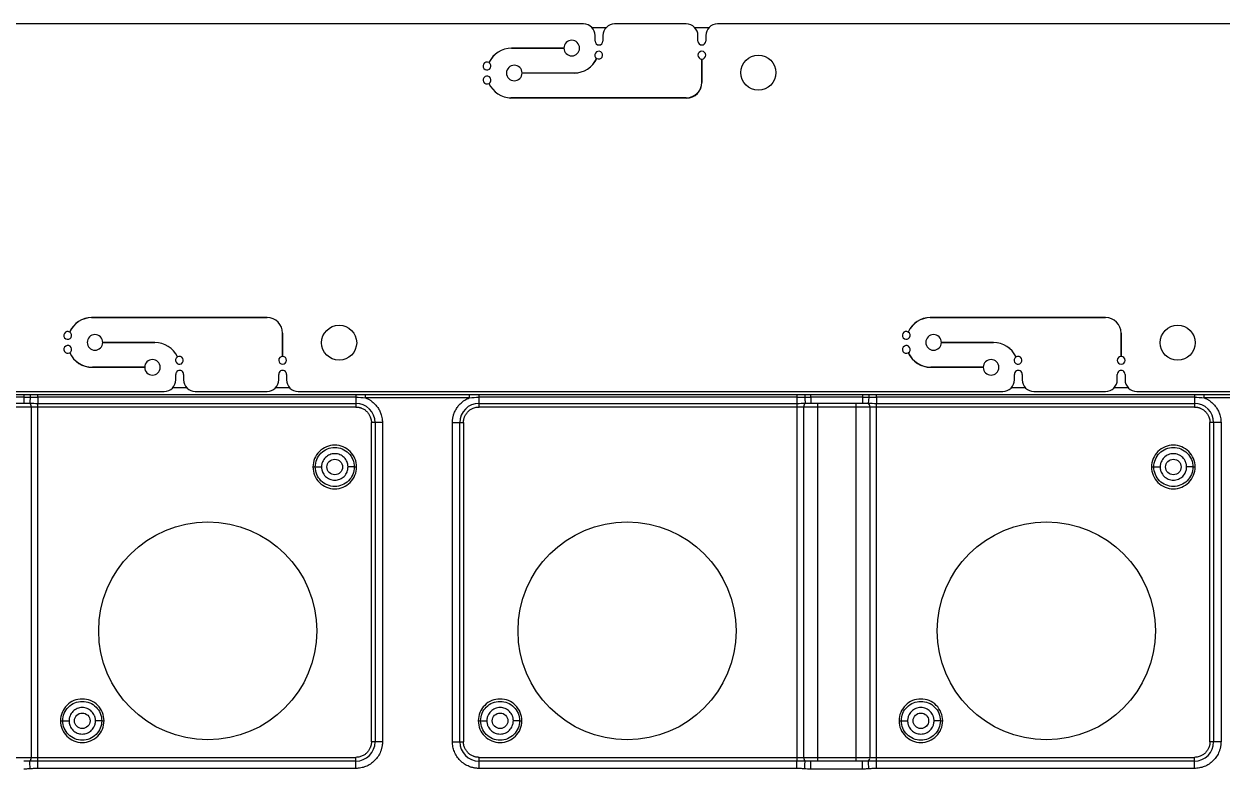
# Model space of a CAD drawing. Header units: millimetres. Extents: x -1 to 1576, y 30 to 633.
# Drawn here: x 1145.7 to 1299.5, y 184.6 to 280.3 of the extents above; entities that cross this region are included whole.
import ezdxf

# ---------------------------------------------------------------- set-up
doc = ezdxf.new("R2010")
doc.units = ezdxf.units.MM

msp = doc.modelspace()

# ---------------------------------------------------------------- linework, layer by layer
at = {"color": 7, "linetype": 'Continuous', "lineweight": 25}
for p, q in [((1217.49, 280.33), (1127.05, 280.33)), ((1230.69, 280.33), (1221.49, 280.33)), ((1325.13, 280.33), (1234.69, 280.33)), ((1220.37, 279.83), (1218.61, 279.83)), ((1218.99, 278.13), (1218.99, 278.83)), ((1219.99, 278.83), (1219.99, 278.13)), ((1233.57, 279.83), (1231.81, 279.83)), ((1232.19, 278.13), (1232.19, 278.83)), ((1233.19, 278.83), (1233.19, 278.13)), ((1208.27, 277.24), (1214.99, 277.24)), ((1214.99, 277.23), (1208.27, 277.23)), ((1232.69, 272.83), (1232.69, 275.83)), ((1232.7, 275.83), (1232.7, 272.83)), ((1209.61, 274.04), (1216.29, 274.04)), ((1216.29, 274.03), (1209.61, 274.03)), ((1208.18, 270.84), (1230.69, 270.84)), ((1230.69, 270.83), (1208.18, 270.83)), ((1154.36, 242.64), (1176.87, 242.64)), ((1176.87, 242.63), (1154.36, 242.63)), ((1262, 242.64), (1284.51, 242.64)), ((1284.51, 242.63), (1262, 242.63)), ((1178.87, 237.63), (1178.87, 240.63)), ((1178.88, 240.63), (1178.88, 237.63)), ((1286.51, 237.63), (1286.51, 240.63)), ((1286.52, 240.63), (1286.52, 237.63)), ((1155.79, 239.44), (1162.47, 239.44)), ((1162.47, 239.43), (1155.79, 239.43)), ((1263.43, 239.44), (1270.11, 239.44)), ((1270.11, 239.43), (1263.43, 239.43)), ((1154.45, 236.24), (1161.17, 236.24)), ((1161.17, 236.23), (1154.45, 236.23)), ((1165.17, 234.63), (1165.17, 235.33)), ((1166.17, 235.33), (1166.17, 234.63)), ((1178.37, 234.63), (1178.37, 235.33)), ((1179.37, 235.33), (1179.37, 234.63)), ((1262.09, 236.24), (1268.81, 236.24)), ((1268.81, 236.23), (1262.09, 236.23)), ((1272.81, 234.63), (1272.81, 235.33)), ((1273.81, 235.33), (1273.81, 234.63)), ((1286.01, 234.63), (1286.01, 235.33)), ((1287.01, 235.33), (1287.01, 234.63)), ((1073.23, 233.13), (1163.67, 233.13)), ((1139.05, 232.73), (1145.67, 232.73)), ((1145.67, 232.4), (1139.05, 232.4)), ((1147.46, 232.74), (1188.27, 232.74)), ((1188.27, 232.38), (1147.46, 232.38)), ((1164.79, 233.63), (1166.55, 233.63)), ((1167.67, 233.13), (1176.87, 233.13)), ((1177.99, 233.63), (1179.75, 233.63)), ((1180.87, 233.13), (1271.31, 233.13)), ((1188.27, 232.38), (1188.27, 231.13)), ((1189.53, 232.75), (1202.83, 232.75)), ((1202.83, 232.31), (1189.53, 232.31)), ((1204.09, 232.74), (1244.9, 232.74)), ((1244.9, 232.38), (1204.09, 232.38)), ((1204.09, 231.13), (1204.09, 232.38)), ((1246.69, 232.73), (1253.31, 232.73)), ((1246.69, 232.4), (1246.69, 232.73)), ((1253.31, 232.4), (1246.69, 232.4)), ((1255.1, 232.74), (1295.91, 232.74)), ((1295.91, 232.38), (1255.1, 232.38)), ((1272.43, 233.63), (1274.19, 233.63)), ((1275.31, 233.13), (1284.51, 233.13)), ((1285.63, 233.63), (1287.39, 233.63)), ((1288.51, 233.13), (1378.95, 233.13)), ((1295.91, 232.38), (1295.91, 231.13)), ((1297.17, 232.75), (1310.47, 232.75)), ((1310.47, 232.31), (1297.17, 232.31)), ((1188.27, 231.13), (1096.45, 231.13)), ((1139.05, 231.63), (1145.67, 231.63)), ((1145.67, 231.65), (1145.77, 231.63)), ((1146.59, 231.13), (1146.59, 186.13)), ((1147.46, 231.6), (1188.27, 231.6)), ((1147.46, 185.66), (1147.46, 231.6)), ((1204.09, 231.6), (1244.9, 231.6)), ((1295.91, 231.13), (1204.09, 231.13)), ((1244.9, 231.6), (1244.9, 185.66)), ((1245.78, 186.13), (1245.78, 231.13)), ((1246.64, 231.63), (1246.69, 231.64)), ((1246.69, 231.63), (1253.31, 231.63)), ((1247.52, 231.63), (1247.52, 185.63)), ((1252.48, 185.63), (1252.48, 231.63)), ((1253.31, 231.65), (1253.41, 231.63)), ((1254.23, 231.13), (1254.23, 186.13)), ((1255.1, 231.6), (1295.91, 231.6)), ((1255.1, 185.66), (1255.1, 231.6)), ((1191.69, 229.13), (1190.27, 229.13)), ((1190.27, 188.13), (1190.27, 229.13)), ((1190.74, 229.13), (1190.74, 188.13)), ((1191.69, 229.13), (1191.69, 188.13)), ((1200.68, 188.13), (1200.68, 229.13)), ((1200.68, 229.13), (1202.09, 229.13)), ((1201.62, 188.13), (1201.62, 229.13)), ((1202.09, 229.13), (1202.09, 188.13)), ((1299.33, 229.13), (1297.91, 229.13)), ((1297.91, 188.13), (1297.91, 229.13)), ((1298.38, 229.13), (1298.38, 188.13)), ((1299.33, 229.13), (1299.33, 188.13)), ((1191.69, 188.13), (1190.27, 188.13)), ((1200.68, 188.13), (1202.09, 188.13)), ((1299.33, 188.13), (1297.91, 188.13)), ((1096.45, 186.13), (1188.27, 186.13)), ((1188.27, 184.72), (1188.27, 186.13)), ((1204.09, 184.72), (1204.09, 186.13)), ((1204.09, 186.13), (1295.91, 186.13)), ((1295.91, 184.72), (1295.91, 186.13)), ((1145.72, 185.63), (1145.67, 185.63)), ((1188.27, 185.66), (1147.46, 185.66)), ((1188.27, 184.72), (1147.46, 184.72)), ((1244.9, 185.66), (1204.09, 185.66)), ((1244.9, 184.72), (1204.09, 184.72)), ((1253.31, 185.63), (1246.69, 185.63)), ((1253.31, 184.63), (1246.69, 184.63)), ((1253.36, 185.63), (1253.31, 185.63)), ((1295.91, 185.66), (1255.1, 185.66)), ((1295.91, 184.72), (1255.1, 184.72))]:
    msp.add_line(p, q, dxfattribs=at)
for centre, radius in [((1239.95, 274.08), 2.25), ((1186.13, 239.38), 2.25), ((1293.77, 239.38), 2.25), ((1169.27, 202.38), 14), ((1223.09, 202.38), 14), ((1276.91, 202.38), 14)]:
    msp.add_circle(centre, radius, dxfattribs=at)
at = {"color": 141}
for centre in [(1185.57, 223.43), (1293.21, 223.43), (1153.16, 190.83), (1206.79, 190.83), (1260.8, 190.83)]:
    msp.add_circle(centre, 1, dxfattribs=at)
at = {"color": 7, "linetype": 'Continuous', "lineweight": 25}
for centre, radius, start, end in [((1217.49, 278.83), 1.5, 0, 90), ((1221.49, 278.83), 1.5, 90, 180), ((1230.69, 278.83), 1.5, 0, 90), ((1234.69, 278.83), 1.5, 90, 180), ((1208.27, 274.03), 3.2, 90.0002, 155.3911), ((1208.27, 274.03), 3.19, 90.0002, 155.4086), ((1215.99, 277.23), 1, 180.2864, 179.714), ((1219.45, 276.33), 0.5, 240.4, 239.2487), ((1219.49, 278.13), 0.5, 180, 0), ((1232.69, 278.13), 0.5, 180, 360), ((1232.69, 276.33), 0.5, 270.573, 269.427), ((1205.11, 274.93), 0.5, 60.4208, 59.27), ((1216.29, 277.23), 3.2, 270.0002, 335.3842), ((1216.29, 277.23), 3.19, 270.0002, 335.4017), ((1208.61, 274.03), 1, 0.2867, 359.7138), ((1205.11, 273.13), 0.5, 300.7523, 299.6009), ((1208.27, 274.03), 3.21, 204.6144, 268.4153), ((1208.27, 274.03), 3.2, 204.597, 268.4128), ((1230.69, 272.83), 2.01, 270, 0), ((1230.69, 272.83), 1.99, 270, 0), ((1154.45, 239.43), 3.21, 91.5822, 155.3856), ((1154.45, 239.43), 3.2, 91.5847, 155.403), ((1176.87, 240.63), 2, 0, 90), ((1176.87, 240.63), 2, 360, 90), ((1262.09, 239.43), 3.21, 91.5822, 155.3856), ((1262.09, 239.43), 3.2, 91.5847, 155.403), ((1284.51, 240.63), 2, 360, 90), ((1284.51, 240.63), 1.99, 360, 90), ((1151.29, 240.33), 0.5, 60.3991, 59.2477), ((1154.79, 239.43), 1, 0.2862, 359.7133), ((1258.93, 240.33), 0.5, 60.3991, 59.2477), ((1262.43, 239.43), 1, 0.2862, 359.7133), ((1151.29, 238.53), 0.5, 300.73, 299.5792), ((1162.47, 236.23), 3.2, 24.6158, 89.9998), ((1162.47, 236.23), 3.19, 24.5983, 89.9998), ((1258.93, 238.53), 0.5, 300.73, 299.5792), ((1270.11, 236.23), 3.2, 24.6158, 89.9998), ((1270.11, 236.23), 3.19, 24.5983, 89.9998), ((1154.45, 239.43), 3.2, 204.6089, 269.9998), ((1154.45, 239.43), 3.19, 204.5914, 269.9998), ((1162.17, 236.23), 1, 180.286, 179.7136), ((1165.63, 237.13), 0.5, 120.7513, 119.6), ((1178.87, 237.13), 0.5, 90.573, 89.427), ((1262.09, 239.43), 3.2, 204.6089, 269.9998), ((1262.09, 239.43), 3.19, 204.5914, 269.9998), ((1269.81, 236.23), 1, 180.286, 179.7136), ((1273.27, 237.13), 0.5, 120.7513, 119.6), ((1286.51, 237.13), 0.5, 90.573, 89.427), ((1165.67, 235.33), 0.5, 359.9998, 180), ((1178.87, 235.33), 0.5, 359.9998, 180), ((1273.31, 235.33), 0.5, 359.9998, 180), ((1286.51, 235.33), 0.5, 359.9998, 180), ((1163.67, 234.63), 1.5, 270, 360), ((1167.67, 234.63), 1.5, 180, 270), ((1176.87, 234.63), 1.5, 270, 360), ((1180.87, 234.63), 1.5, 180, 270), ((1271.31, 234.63), 1.5, 270, 360), ((1275.31, 234.63), 1.5, 180, 270), ((1284.51, 234.63), 1.5, 270, 360), ((1288.51, 234.63), 1.5, 180, 270), ((1146.03, 231.21), 0.562, 352.1767, 47.5651), ((1188.27, 229.13), 2.47, 0, 90), ((1204.09, 229.13), 2.47, 90, 180), ((1246.33, 231.21), 0.562, 132.435, 187.8232), ((1253.67, 231.21), 0.562, 352.1767, 47.5651), ((1295.91, 229.13), 2.47, 0, 90), ((1188.27, 188.13), 2.47, 270, 360), ((1204.09, 188.13), 2.47, 180, 270), ((1295.91, 188.13), 2.47, 270, 360), ((1146.03, 186.06), 0.562, 312.435, 7.8232), ((1246.33, 186.06), 0.562, 172.1767, 227.5651), ((1253.67, 186.06), 0.562, 312.435, 7.8232)]:
    msp.add_arc(centre, radius, start, end, dxfattribs=at)
for points, knots in [([(1145.67, 232.73), (1145.82, 232.73), (1146.08, 232.73), (1146.34, 232.74), (1146.46, 232.74)], [0, 0, 0, 0, 0.548125, 1, 1, 1, 1]), ([(1145.67, 232.4), (1145.67, 232.18), (1145.67, 231.99), (1145.67, 231.71), (1145.67, 231.63), (1145.67, 231.63)], [0, 0, 0, 0, 0.5, 0.5, 1, 1, 1, 1]), ([(1146.47, 232.39), (1146.46, 232.2), (1146.44, 232.02), (1146.42, 231.75), (1146.41, 231.66), (1146.41, 231.62)], [0, 0, 0, 0, 0.5, 0.5, 1, 1, 1, 1]), ([(1146.46, 232.74), (1146.66, 232.74), (1146.99, 232.74), (1147.32, 232.74), (1147.46, 232.74)], [0, 0, 0, 0, 0.580575, 1, 1, 1, 1]), ([(1147.46, 232.38), (1147.46, 232.2), (1147.46, 232.04), (1147.46, 231.77), (1147.46, 231.66), (1147.46, 231.6)], [0, 0, 0, 0, 0.5, 0.5, 1, 1, 1, 1]), ([(1188.27, 232.74), (1188.36, 232.74), (1188.57, 232.74), (1188.91, 232.74), (1189.23, 232.75), (1189.45, 232.75), (1189.53, 232.75)], [0, 0, 0, 0, 0.2213782, 0.4921635, 0.7995003, 1, 1, 1, 1]), ([(1189.53, 232.31), (1189.53, 232.4), (1189.53, 232.49), (1189.53, 232.64), (1189.53, 232.71), (1189.53, 232.75)], [0, 0, 0, 0, 0.5, 0.5, 1, 1, 1, 1]), ([(1189.53, 232.31), (1189.58, 232.29), (1189.68, 232.24), (1189.83, 232.17), (1189.98, 232.09), (1190.12, 232.01), (1190.26, 231.91), (1190.48, 231.74), (1190.78, 231.47), (1191.11, 231.06), (1191.37, 230.61), (1191.53, 230.18), (1191.63, 229.79), (1191.68, 229.46), (1191.68, 229.24), (1191.69, 229.13)], [0, 0, 0, 0, 0.040883, 0.08158, 0.122187, 0.162802, 0.203521, 0.244441, 0.372171, 0.500035, 0.627766, 0.75563, 0.837187, 0.918385, 1, 1, 1, 1]), ([(1200.68, 229.13), (1200.68, 229.19), (1200.68, 229.3), (1200.69, 229.46), (1200.71, 229.63), (1200.74, 229.79), (1200.78, 229.95), (1200.85, 230.23), (1201, 230.61), (1201.26, 231.06), (1201.58, 231.47), (1201.92, 231.78), (1202.24, 232.01), (1202.53, 232.18), (1202.73, 232.26), (1202.83, 232.31)], [0, 0, 0, 0, 0.040883, 0.08158, 0.122187, 0.162802, 0.203521, 0.244441, 0.372171, 0.500035, 0.627766, 0.75563, 0.837187, 0.918385, 1, 1, 1, 1]), ([(1202.83, 232.75), (1202.92, 232.75), (1203.13, 232.75), (1203.46, 232.74), (1203.79, 232.74), (1204, 232.74), (1204.09, 232.74)], [0, 0, 0, 0, 0.200515, 0.50786, 0.778848, 1, 1, 1, 1]), ([(1202.83, 232.75), (1202.83, 232.71), (1202.83, 232.64), (1202.83, 232.49), (1202.83, 232.4), (1202.83, 232.31)], [0, 0, 0, 0, 0.5, 0.5, 1, 1, 1, 1]), ([(1244.9, 232.74), (1245.04, 232.74), (1245.38, 232.74), (1245.71, 232.74), (1245.9, 232.74)], [0, 0, 0, 0, 0.420474, 1, 1, 1, 1]), ([(1244.9, 232.38), (1244.9, 232.2), (1244.9, 232.04), (1244.9, 231.77), (1244.9, 231.66), (1244.9, 231.6)], [0, 0, 0, 0, 0.5, 0.5, 1, 1, 1, 1]), ([(1245.89, 232.39), (1245.91, 232.2), (1245.92, 232.02), (1245.94, 231.75), (1245.95, 231.66), (1245.95, 231.62)], [0, 0, 0, 0, 0.5, 0.5, 1, 1, 1, 1]), ([(1245.9, 232.74), (1246.02, 232.74), (1246.28, 232.73), (1246.54, 232.73), (1246.69, 232.73)], [0, 0, 0, 0, 0.452244, 1, 1, 1, 1]), ([(1246.69, 232.4), (1246.69, 232.18), (1246.69, 231.99), (1246.69, 231.71), (1246.69, 231.63), (1246.69, 231.63)], [0, 0, 0, 0, 0.5, 0.5, 1, 1, 1, 1]), ([(1253.31, 232.73), (1253.46, 232.73), (1253.72, 232.73), (1253.98, 232.74), (1254.1, 232.74)], [0, 0, 0, 0, 0.548125, 1, 1, 1, 1]), ([(1253.31, 232.4), (1253.31, 232.18), (1253.31, 231.99), (1253.31, 231.71), (1253.31, 231.63), (1253.31, 231.63)], [0, 0, 0, 0, 0.5, 0.5, 1, 1, 1, 1]), ([(1254.11, 232.39), (1254.1, 232.2), (1254.08, 232.02), (1254.06, 231.75), (1254.05, 231.66), (1254.05, 231.62)], [0, 0, 0, 0, 0.5, 0.5, 1, 1, 1, 1]), ([(1254.1, 232.74), (1254.3, 232.74), (1254.63, 232.74), (1254.96, 232.74), (1255.1, 232.74)], [0, 0, 0, 0, 0.580575, 1, 1, 1, 1]), ([(1255.1, 232.38), (1255.1, 232.2), (1255.1, 232.04), (1255.1, 231.77), (1255.1, 231.66), (1255.1, 231.6)], [0, 0, 0, 0, 0.5, 0.5, 1, 1, 1, 1]), ([(1295.91, 232.74), (1296, 232.74), (1296.21, 232.74), (1296.55, 232.74), (1296.87, 232.75), (1297.09, 232.75), (1297.17, 232.75)], [0, 0, 0, 0, 0.221378, 0.492164, 0.7995, 1, 1, 1, 1]), ([(1297.17, 232.31), (1297.17, 232.4), (1297.17, 232.49), (1297.17, 232.64), (1297.17, 232.71), (1297.17, 232.75)], [0, 0, 0, 0, 0.5, 0.5, 1, 1, 1, 1]), ([(1297.17, 232.31), (1297.22, 232.29), (1297.32, 232.24), (1297.47, 232.17), (1297.62, 232.09), (1297.76, 232.01), (1297.9, 231.91), (1298.12, 231.74), (1298.42, 231.47), (1298.75, 231.06), (1299.01, 230.61), (1299.17, 230.18), (1299.27, 229.79), (1299.32, 229.46), (1299.32, 229.24), (1299.33, 229.13)], [0, 0, 0, 0, 0.040883, 0.08158, 0.122187, 0.162802, 0.203521, 0.244441, 0.372171, 0.500035, 0.627766, 0.75563, 0.837187, 0.918385, 1, 1, 1, 1]), ([(1188.27, 231.13), (1188.31, 231.13), (1188.4, 231.13), (1188.52, 231.12), (1188.65, 231.1), (1188.77, 231.07), (1188.89, 231.04), (1189.1, 230.96), (1189.38, 230.82), (1189.69, 230.56), (1189.95, 230.24), (1190.12, 229.92), (1190.21, 229.63), (1190.26, 229.38), (1190.27, 229.22), (1190.27, 229.13)], [0, 0, 0, 0, 0.040276, 0.080243, 0.120058, 0.159883, 0.199877, 0.240199, 0.370043, 0.500057, 0.629901, 0.759916, 0.840121, 0.919721, 1, 1, 1, 1]), ([(1202.09, 229.13), (1202.09, 229.18), (1202.09, 229.26), (1202.11, 229.38), (1202.12, 229.51), (1202.15, 229.63), (1202.19, 229.75), (1202.26, 229.96), (1202.41, 230.24), (1202.67, 230.56), (1202.98, 230.82), (1203.3, 230.98), (1203.59, 231.08), (1203.84, 231.12), (1204.01, 231.13), (1204.09, 231.13)], [0, 0, 0, 0, 0.040276, 0.080243, 0.120058, 0.159883, 0.199877, 0.240199, 0.370043, 0.500057, 0.629901, 0.759916, 0.840121, 0.919721, 1, 1, 1, 1]), ([(1295.91, 231.13), (1295.95, 231.13), (1296.04, 231.13), (1296.16, 231.12), (1296.29, 231.1), (1296.41, 231.07), (1296.53, 231.04), (1296.74, 230.96), (1297.02, 230.82), (1297.33, 230.56), (1297.59, 230.24), (1297.76, 229.92), (1297.85, 229.63), (1297.9, 229.38), (1297.91, 229.22), (1297.91, 229.13)], [0, 0, 0, 0, 0.040276, 0.080243, 0.120058, 0.159883, 0.199877, 0.240199, 0.370043, 0.500057, 0.629901, 0.759916, 0.840121, 0.919721, 1, 1, 1, 1]), ([(1188.37, 223.43), (1188.37, 223.8), (1188.3, 224.17), (1188.02, 224.84), (1187.81, 225.15), (1187.29, 225.67), (1186.98, 225.88), (1186.3, 226.16), (1185.94, 226.23), (1185.2, 226.23), (1184.84, 226.16), (1184.16, 225.88), (1183.85, 225.67), (1183.33, 225.15), (1183.12, 224.84), (1182.84, 224.17), (1182.77, 223.8), (1182.77, 223.43)], [0, 0, 0, 0, 0.125, 0.125, 0.25, 0.25, 0.375, 0.375, 0.5, 0.5, 0.625, 0.625, 0.75, 0.75, 0.875, 0.875, 1, 1, 1, 1]), ([(1296.01, 223.43), (1296.01, 223.8), (1295.94, 224.17), (1295.66, 224.84), (1295.45, 225.15), (1294.93, 225.67), (1294.62, 225.88), (1293.94, 226.16), (1293.58, 226.23), (1292.84, 226.23), (1292.48, 226.16), (1291.8, 225.88), (1291.49, 225.67), (1290.97, 225.15), (1290.76, 224.84), (1290.48, 224.17), (1290.41, 223.8), (1290.41, 223.43)], [0, 0, 0, 0, 0.125, 0.125, 0.25, 0.25, 0.375, 0.375, 0.5, 0.5, 0.625, 0.625, 0.75, 0.75, 0.875, 0.875, 1, 1, 1, 1]), ([(1183.07, 223.43), (1183.07, 223.76), (1183.14, 224.09), (1183.39, 224.69), (1183.57, 224.97), (1184.03, 225.43), (1184.31, 225.62), (1184.92, 225.87), (1185.24, 225.93), (1185.9, 225.93), (1186.23, 225.87), (1186.83, 225.62), (1187.11, 225.43), (1187.57, 224.97), (1187.76, 224.69), (1188.01, 224.09), (1188.07, 223.76), (1188.07, 223.43)], [0, 0, 0, 0, 0.125, 0.125, 0.25, 0.25, 0.375, 0.375, 0.5, 0.5, 0.625, 0.625, 0.75, 0.75, 0.875, 0.875, 1, 1, 1, 1]), ([(1187.27, 223.43), (1187.27, 223.48), (1187.27, 223.57), (1187.25, 223.7), (1187.23, 223.83), (1187.19, 223.96), (1187.12, 224.15), (1186.99, 224.38), (1186.78, 224.64), (1186.52, 224.86), (1186.23, 225.01), (1185.91, 225.11), (1185.57, 225.14), (1185.24, 225.11), (1184.92, 225.01), (1184.62, 224.86), (1184.36, 224.64), (1184.15, 224.38), (1184.01, 224.12), (1183.92, 223.87), (1183.88, 223.66), (1183.87, 223.51), (1183.87, 223.43)], [0, 0, 0, 0, 0.0251787, 0.0501305, 0.0750111, 0.0999776, 0.1251857, 0.1875872, 0.2500924, 0.3125007, 0.3750105, 0.4374745, 0.5000396, 0.5625052, 0.6250657, 0.6874643, 0.7499709, 0.8123744, 0.8748727, 0.9166785, 0.958145, 1, 1, 1, 1]), ([(1290.71, 223.43), (1290.71, 223.76), (1290.78, 224.09), (1291.03, 224.69), (1291.21, 224.97), (1291.67, 225.43), (1291.95, 225.62), (1292.56, 225.87), (1292.88, 225.93), (1293.54, 225.93), (1293.87, 225.87), (1294.47, 225.62), (1294.75, 225.43), (1295.21, 224.97), (1295.4, 224.69), (1295.65, 224.09), (1295.71, 223.76), (1295.71, 223.43)], [0, 0, 0, 0, 0.125, 0.125, 0.25, 0.25, 0.375, 0.375, 0.5, 0.5, 0.625, 0.625, 0.75, 0.75, 0.875, 0.875, 1, 1, 1, 1]), ([(1294.91, 223.43), (1294.91, 223.48), (1294.91, 223.57), (1294.89, 223.7), (1294.87, 223.83), (1294.83, 223.96), (1294.76, 224.15), (1294.63, 224.38), (1294.42, 224.64), (1294.16, 224.86), (1293.87, 225.01), (1293.55, 225.11), (1293.21, 225.14), (1292.88, 225.11), (1292.56, 225.01), (1292.26, 224.86), (1292, 224.64), (1291.79, 224.38), (1291.65, 224.12), (1291.56, 223.87), (1291.52, 223.66), (1291.51, 223.51), (1291.51, 223.43)], [0, 0, 0, 0, 0.025179, 0.05013, 0.075011, 0.099978, 0.125186, 0.187587, 0.250092, 0.312501, 0.375011, 0.437474, 0.50004, 0.562505, 0.625066, 0.687464, 0.749971, 0.812374, 0.874873, 0.916678, 0.958145, 1, 1, 1, 1]), ([(1182.77, 223.43), (1182.85, 223.43), (1182.93, 223.43), (1183.04, 223.43), (1183.07, 223.43), (1183.07, 223.43)], [0, 0, 0, 0, 0.5, 0.5, 1, 1, 1, 1]), ([(1182.77, 223.43), (1182.77, 223.07), (1182.84, 222.7), (1183.12, 222.02), (1183.33, 221.71), (1183.85, 221.19), (1184.16, 220.99), (1184.84, 220.71), (1185.2, 220.63), (1185.94, 220.63), (1186.3, 220.71), (1186.98, 220.99), (1187.29, 221.19), (1187.81, 221.71), (1188.02, 222.02), (1188.3, 222.7), (1188.37, 223.07), (1188.37, 223.43)], [0, 0, 0, 0, 0.125, 0.125, 0.25, 0.25, 0.375, 0.375, 0.5, 0.5, 0.625, 0.625, 0.75, 0.75, 0.875, 0.875, 1, 1, 1, 1]), ([(1188.07, 223.43), (1188.07, 223.11), (1188.01, 222.78), (1187.76, 222.17), (1187.57, 221.9), (1187.11, 221.43), (1186.83, 221.25), (1186.23, 221), (1185.9, 220.93), (1185.24, 220.93), (1184.92, 221), (1184.31, 221.25), (1184.03, 221.43), (1183.57, 221.9), (1183.39, 222.17), (1183.14, 222.78), (1183.07, 223.11), (1183.07, 223.43)], [0, 0, 0, 0, 0.125, 0.125, 0.25, 0.25, 0.375, 0.375, 0.5, 0.5, 0.625, 0.625, 0.75, 0.75, 0.875, 0.875, 1, 1, 1, 1]), ([(1183.07, 223.43), (1183.07, 223.43), (1183.16, 223.43), (1183.45, 223.43), (1183.66, 223.43), (1183.87, 223.43)], [0, 0, 0, 0, 0.5, 0.5, 1, 1, 1, 1]), ([(1183.87, 223.43), (1183.87, 223.39), (1183.87, 223.3), (1183.89, 223.17), (1183.92, 223.04), (1183.95, 222.91), (1184.02, 222.72), (1184.15, 222.48), (1184.36, 222.22), (1184.62, 222.01), (1184.92, 221.85), (1185.24, 221.75), (1185.57, 221.72), (1185.9, 221.75), (1186.23, 221.85), (1186.52, 222.01), (1186.78, 222.22), (1186.99, 222.48), (1187.13, 222.75), (1187.22, 222.99), (1187.26, 223.21), (1187.27, 223.36), (1187.27, 223.43)], [0, 0, 0, 0, 0.025108, 0.050018, 0.074887, 0.09987, 0.125122, 0.187514, 0.250079, 0.312484, 0.374988, 0.437452, 0.500017, 0.562482, 0.625047, 0.687453, 0.749962, 0.812367, 0.874868, 0.916676, 0.958145, 1, 1, 1, 1]), ([(1188.07, 223.43), (1188.07, 223.43), (1187.98, 223.43), (1187.69, 223.43), (1187.48, 223.43), (1187.27, 223.43)], [0, 0, 0, 0, 0.5, 0.5, 1, 1, 1, 1]), ([(1188.07, 223.43), (1188.07, 223.43), (1188.1, 223.43), (1188.21, 223.43), (1188.29, 223.43), (1188.37, 223.43)], [0, 0, 0, 0, 0.5, 0.5, 1, 1, 1, 1]), ([(1290.41, 223.43), (1290.41, 223.07), (1290.48, 222.7), (1290.76, 222.02), (1290.97, 221.71), (1291.49, 221.19), (1291.8, 220.99), (1292.48, 220.71), (1292.84, 220.63), (1293.58, 220.63), (1293.94, 220.71), (1294.62, 220.99), (1294.93, 221.19), (1295.45, 221.71), (1295.66, 222.02), (1295.94, 222.7), (1296.01, 223.07), (1296.01, 223.43)], [0, 0, 0, 0, 0.125, 0.125, 0.25, 0.25, 0.375, 0.375, 0.5, 0.5, 0.625, 0.625, 0.75, 0.75, 0.875, 0.875, 1, 1, 1, 1]), ([(1290.41, 223.43), (1290.49, 223.43), (1290.57, 223.43), (1290.68, 223.43), (1290.71, 223.43), (1290.71, 223.43)], [0, 0, 0, 0, 0.5, 0.5, 1, 1, 1, 1]), ([(1295.71, 223.43), (1295.71, 223.11), (1295.65, 222.78), (1295.4, 222.17), (1295.21, 221.9), (1294.75, 221.43), (1294.47, 221.25), (1293.87, 221), (1293.54, 220.93), (1292.88, 220.93), (1292.56, 221), (1291.95, 221.25), (1291.67, 221.43), (1291.21, 221.9), (1291.03, 222.17), (1290.78, 222.78), (1290.71, 223.11), (1290.71, 223.43)], [0, 0, 0, 0, 0.125, 0.125, 0.25, 0.25, 0.375, 0.375, 0.5, 0.5, 0.625, 0.625, 0.75, 0.75, 0.875, 0.875, 1, 1, 1, 1]), ([(1290.71, 223.43), (1290.71, 223.43), (1290.8, 223.43), (1291.09, 223.43), (1291.3, 223.43), (1291.51, 223.43)], [0, 0, 0, 0, 0.5, 0.5, 1, 1, 1, 1]), ([(1291.51, 223.43), (1291.51, 223.39), (1291.51, 223.3), (1291.53, 223.17), (1291.56, 223.04), (1291.59, 222.91), (1291.66, 222.72), (1291.79, 222.48), (1292, 222.22), (1292.26, 222.01), (1292.56, 221.85), (1292.88, 221.75), (1293.21, 221.72), (1293.54, 221.75), (1293.87, 221.85), (1294.16, 222.01), (1294.42, 222.22), (1294.63, 222.48), (1294.77, 222.75), (1294.86, 222.99), (1294.9, 223.21), (1294.91, 223.36), (1294.91, 223.43)], [0, 0, 0, 0, 0.025108, 0.050018, 0.074887, 0.09987, 0.125122, 0.187514, 0.250079, 0.312484, 0.374988, 0.437452, 0.500017, 0.562482, 0.625047, 0.687453, 0.749962, 0.812367, 0.874868, 0.916676, 0.958145, 1, 1, 1, 1]), ([(1295.71, 223.43), (1295.71, 223.43), (1295.62, 223.43), (1295.33, 223.43), (1295.12, 223.43), (1294.91, 223.43)], [0, 0, 0, 0, 0.5, 0.5, 1, 1, 1, 1]), ([(1295.71, 223.43), (1295.71, 223.43), (1295.74, 223.43), (1295.85, 223.43), (1295.93, 223.43), (1296.01, 223.43)], [0, 0, 0, 0, 0.5, 0.5, 1, 1, 1, 1]), ([(1155.96, 190.83), (1155.96, 191.2), (1155.88, 191.57), (1155.6, 192.24), (1155.4, 192.55), (1154.88, 193.07), (1154.57, 193.28), (1153.89, 193.56), (1153.52, 193.63), (1152.79, 193.63), (1152.42, 193.56), (1151.75, 193.28), (1151.44, 193.07), (1150.92, 192.55), (1150.71, 192.24), (1150.43, 191.57), (1150.36, 191.2), (1150.36, 190.83)], [0, 0, 0, 0, 0.125, 0.125, 0.25, 0.25, 0.375, 0.375, 0.5, 0.5, 0.625, 0.625, 0.75, 0.75, 0.875, 0.875, 1, 1, 1, 1]), ([(1150.66, 190.83), (1150.66, 191.16), (1150.72, 191.49), (1150.97, 192.09), (1151.16, 192.37), (1151.62, 192.83), (1151.9, 193.02), (1152.5, 193.27), (1152.83, 193.33), (1153.49, 193.33), (1153.81, 193.27), (1154.42, 193.02), (1154.69, 192.83), (1155.16, 192.37), (1155.34, 192.09), (1155.59, 191.49), (1155.66, 191.16), (1155.66, 190.83)], [0, 0, 0, 0, 0.125, 0.125, 0.25, 0.25, 0.375, 0.375, 0.5, 0.5, 0.625, 0.625, 0.75, 0.75, 0.875, 0.875, 1, 1, 1, 1]), ([(1154.86, 190.83), (1154.86, 190.88), (1154.85, 190.97), (1154.84, 191.1), (1154.81, 191.23), (1154.78, 191.36), (1154.71, 191.55), (1154.58, 191.78), (1154.37, 192.04), (1154.11, 192.26), (1153.81, 192.41), (1153.49, 192.51), (1153.16, 192.54), (1152.82, 192.51), (1152.5, 192.41), (1152.21, 192.26), (1151.95, 192.04), (1151.73, 191.78), (1151.59, 191.52), (1151.51, 191.27), (1151.47, 191.06), (1151.46, 190.91), (1151.46, 190.83)], [0, 0, 0, 0, 0.025179, 0.05013, 0.075011, 0.099978, 0.125186, 0.187587, 0.250092, 0.312501, 0.37501, 0.437474, 0.50004, 0.562505, 0.625066, 0.687464, 0.749971, 0.812374, 0.874873, 0.916678, 0.958145, 1, 1, 1, 1]), ([(1209.59, 190.83), (1209.59, 191.2), (1209.52, 191.57), (1209.24, 192.24), (1209.03, 192.55), (1208.51, 193.07), (1208.2, 193.28), (1207.52, 193.56), (1207.16, 193.63), (1206.42, 193.63), (1206.06, 193.56), (1205.38, 193.28), (1205.07, 193.07), (1204.55, 192.55), (1204.34, 192.24), (1204.06, 191.57), (1203.99, 191.2), (1203.99, 190.83)], [0, 0, 0, 0, 0.125, 0.125, 0.25, 0.25, 0.375, 0.375, 0.5, 0.5, 0.625, 0.625, 0.75, 0.75, 0.875, 0.875, 1, 1, 1, 1]), ([(1204.29, 190.83), (1204.29, 191.16), (1204.36, 191.49), (1204.61, 192.09), (1204.79, 192.37), (1205.25, 192.83), (1205.53, 193.02), (1206.14, 193.27), (1206.46, 193.33), (1207.12, 193.33), (1207.45, 193.27), (1208.05, 193.02), (1208.33, 192.83), (1208.79, 192.37), (1208.98, 192.09), (1209.23, 191.49), (1209.29, 191.16), (1209.29, 190.83)], [0, 0, 0, 0, 0.125, 0.125, 0.25, 0.25, 0.375, 0.375, 0.5, 0.5, 0.625, 0.625, 0.75, 0.75, 0.875, 0.875, 1, 1, 1, 1]), ([(1208.49, 190.83), (1208.49, 190.88), (1208.49, 190.97), (1208.47, 191.1), (1208.45, 191.23), (1208.41, 191.36), (1208.34, 191.55), (1208.21, 191.78), (1208, 192.04), (1207.74, 192.26), (1207.45, 192.41), (1207.13, 192.51), (1206.79, 192.54), (1206.46, 192.51), (1206.14, 192.41), (1205.84, 192.26), (1205.58, 192.04), (1205.37, 191.78), (1205.23, 191.52), (1205.14, 191.27), (1205.1, 191.06), (1205.09, 190.91), (1205.09, 190.83)], [0, 0, 0, 0, 0.025179, 0.05013, 0.075011, 0.099978, 0.125186, 0.187587, 0.250092, 0.312501, 0.375011, 0.437474, 0.50004, 0.562505, 0.625066, 0.687464, 0.749971, 0.812374, 0.874873, 0.916678, 0.958145, 1, 1, 1, 1]), ([(1263.6, 190.83), (1263.6, 191.2), (1263.52, 191.57), (1263.24, 192.24), (1263.04, 192.55), (1262.52, 193.07), (1262.21, 193.28), (1261.53, 193.56), (1261.16, 193.63), (1260.43, 193.63), (1260.06, 193.56), (1259.39, 193.28), (1259.08, 193.07), (1258.56, 192.55), (1258.35, 192.24), (1258.07, 191.57), (1258, 191.2), (1258, 190.83)], [0, 0, 0, 0, 0.125, 0.125, 0.25, 0.25, 0.375, 0.375, 0.5, 0.5, 0.625, 0.625, 0.75, 0.75, 0.875, 0.875, 1, 1, 1, 1]), ([(1258.3, 190.83), (1258.3, 191.16), (1258.36, 191.49), (1258.61, 192.09), (1258.8, 192.37), (1259.26, 192.83), (1259.54, 193.02), (1260.14, 193.27), (1260.47, 193.33), (1261.13, 193.33), (1261.45, 193.27), (1262.06, 193.02), (1262.33, 192.83), (1262.8, 192.37), (1262.98, 192.09), (1263.23, 191.49), (1263.3, 191.16), (1263.3, 190.83)], [0, 0, 0, 0, 0.125, 0.125, 0.25, 0.25, 0.375, 0.375, 0.5, 0.5, 0.625, 0.625, 0.75, 0.75, 0.875, 0.875, 1, 1, 1, 1]), ([(1262.5, 190.83), (1262.5, 190.88), (1262.49, 190.97), (1262.48, 191.1), (1262.45, 191.23), (1262.42, 191.36), (1262.35, 191.55), (1262.22, 191.78), (1262.01, 192.04), (1261.75, 192.26), (1261.45, 192.41), (1261.13, 192.51), (1260.8, 192.54), (1260.46, 192.51), (1260.14, 192.41), (1259.85, 192.26), (1259.59, 192.04), (1259.37, 191.78), (1259.23, 191.52), (1259.15, 191.27), (1259.11, 191.06), (1259.1, 190.91), (1259.1, 190.83)], [0, 0, 0, 0, 0.025179, 0.05013, 0.075011, 0.099978, 0.125186, 0.187587, 0.250092, 0.312501, 0.37501, 0.437474, 0.50004, 0.562505, 0.625066, 0.687464, 0.749971, 0.812374, 0.874873, 0.916678, 0.958145, 1, 1, 1, 1]), ([(1150.36, 190.83), (1150.44, 190.83), (1150.51, 190.83), (1150.63, 190.83), (1150.66, 190.83), (1150.66, 190.83)], [0, 0, 0, 0, 0.5, 0.5, 1, 1, 1, 1]), ([(1150.36, 190.83), (1150.36, 190.47), (1150.43, 190.1), (1150.71, 189.42), (1150.92, 189.11), (1151.44, 188.59), (1151.75, 188.39), (1152.42, 188.11), (1152.79, 188.03), (1153.52, 188.03), (1153.89, 188.11), (1154.57, 188.39), (1154.88, 188.59), (1155.4, 189.11), (1155.6, 189.42), (1155.88, 190.1), (1155.96, 190.47), (1155.96, 190.83)], [0, 0, 0, 0, 0.125, 0.125, 0.25, 0.25, 0.375, 0.375, 0.5, 0.5, 0.625, 0.625, 0.75, 0.75, 0.875, 0.875, 1, 1, 1, 1]), ([(1155.66, 190.83), (1155.66, 190.51), (1155.59, 190.18), (1155.34, 189.57), (1155.16, 189.3), (1154.69, 188.83), (1154.42, 188.65), (1153.81, 188.4), (1153.49, 188.33), (1152.83, 188.33), (1152.5, 188.4), (1151.9, 188.65), (1151.62, 188.83), (1151.16, 189.3), (1150.97, 189.57), (1150.72, 190.18), (1150.66, 190.51), (1150.66, 190.83)], [0, 0, 0, 0, 0.125, 0.125, 0.25, 0.25, 0.375, 0.375, 0.5, 0.5, 0.625, 0.625, 0.75, 0.75, 0.875, 0.875, 1, 1, 1, 1]), ([(1150.66, 190.83), (1150.66, 190.83), (1150.74, 190.83), (1151.04, 190.83), (1151.25, 190.83), (1151.46, 190.83)], [0, 0, 0, 0, 0.5, 0.5, 1, 1, 1, 1]), ([(1151.46, 190.83), (1151.46, 190.79), (1151.46, 190.7), (1151.48, 190.57), (1151.5, 190.44), (1151.54, 190.31), (1151.61, 190.12), (1151.73, 189.88), (1151.95, 189.62), (1152.21, 189.41), (1152.5, 189.25), (1152.82, 189.15), (1153.16, 189.12), (1153.49, 189.15), (1153.81, 189.25), (1154.11, 189.41), (1154.37, 189.62), (1154.58, 189.88), (1154.72, 190.15), (1154.8, 190.39), (1154.85, 190.61), (1154.86, 190.76), (1154.86, 190.83)], [0, 0, 0, 0, 0.025108, 0.050018, 0.074887, 0.09987, 0.125122, 0.187514, 0.250079, 0.312484, 0.374988, 0.437452, 0.500017, 0.562482, 0.625047, 0.687453, 0.749962, 0.812367, 0.874868, 0.916676, 0.958145, 1, 1, 1, 1]), ([(1155.66, 190.83), (1155.66, 190.83), (1155.57, 190.83), (1155.28, 190.83), (1155.07, 190.83), (1154.86, 190.83)], [0, 0, 0, 0, 0.5, 0.5, 1, 1, 1, 1]), ([(1155.66, 190.83), (1155.66, 190.83), (1155.57, 190.83), (1155.28, 190.83), (1155.07, 190.83), (1154.86, 190.83)], [0, 0, 0, 0, 0.5, 0.5, 1, 1, 1, 1]), ([(1155.66, 190.83), (1155.66, 190.83), (1155.69, 190.83), (1155.8, 190.83), (1155.88, 190.83), (1155.96, 190.83)], [0, 0, 0, 0, 0.5, 0.5, 1, 1, 1, 1]), ([(1203.99, 190.83), (1204.07, 190.83), (1204.15, 190.83), (1204.26, 190.83), (1204.29, 190.83), (1204.29, 190.83)], [0, 0, 0, 0, 0.5, 0.5, 1, 1, 1, 1]), ([(1203.99, 190.83), (1203.99, 190.47), (1204.06, 190.1), (1204.34, 189.42), (1204.55, 189.11), (1205.07, 188.59), (1205.38, 188.39), (1206.06, 188.11), (1206.42, 188.03), (1207.16, 188.03), (1207.52, 188.11), (1208.2, 188.39), (1208.51, 188.59), (1209.03, 189.11), (1209.24, 189.42), (1209.52, 190.1), (1209.59, 190.47), (1209.59, 190.83)], [0, 0, 0, 0, 0.125, 0.125, 0.25, 0.25, 0.375, 0.375, 0.5, 0.5, 0.625, 0.625, 0.75, 0.75, 0.875, 0.875, 1, 1, 1, 1]), ([(1209.29, 190.83), (1209.29, 190.51), (1209.23, 190.18), (1208.98, 189.57), (1208.79, 189.3), (1208.33, 188.83), (1208.05, 188.65), (1207.45, 188.4), (1207.12, 188.33), (1206.46, 188.33), (1206.14, 188.4), (1205.53, 188.65), (1205.25, 188.83), (1204.79, 189.3), (1204.61, 189.57), (1204.36, 190.18), (1204.29, 190.51), (1204.29, 190.83)], [0, 0, 0, 0, 0.125, 0.125, 0.25, 0.25, 0.375, 0.375, 0.5, 0.5, 0.625, 0.625, 0.75, 0.75, 0.875, 0.875, 1, 1, 1, 1]), ([(1204.29, 190.83), (1204.29, 190.83), (1204.38, 190.83), (1204.67, 190.83), (1204.88, 190.83), (1205.09, 190.83)], [0, 0, 0, 0, 0.5, 0.5, 1, 1, 1, 1]), ([(1205.09, 190.83), (1205.09, 190.79), (1205.09, 190.7), (1205.11, 190.57), (1205.14, 190.44), (1205.17, 190.31), (1205.24, 190.12), (1205.37, 189.88), (1205.58, 189.62), (1205.84, 189.41), (1206.14, 189.25), (1206.46, 189.15), (1206.79, 189.12), (1207.12, 189.15), (1207.45, 189.25), (1207.74, 189.41), (1208, 189.62), (1208.21, 189.88), (1208.35, 190.15), (1208.44, 190.39), (1208.48, 190.61), (1208.49, 190.76), (1208.49, 190.83)], [0, 0, 0, 0, 0.025108, 0.050018, 0.074887, 0.09987, 0.125122, 0.187514, 0.250079, 0.312484, 0.374988, 0.437452, 0.500017, 0.562482, 0.625047, 0.687453, 0.749962, 0.812367, 0.874868, 0.916676, 0.958145, 1, 1, 1, 1]), ([(1209.29, 190.83), (1209.29, 190.83), (1209.2, 190.83), (1208.91, 190.83), (1208.7, 190.83), (1208.49, 190.83)], [0, 0, 0, 0, 0.5, 0.5, 1, 1, 1, 1]), ([(1209.29, 190.83), (1209.29, 190.83), (1209.32, 190.83), (1209.43, 190.83), (1209.51, 190.83), (1209.59, 190.83)], [0, 0, 0, 0, 0.5, 0.5, 1, 1, 1, 1]), ([(1258, 190.83), (1258.08, 190.83), (1258.15, 190.83), (1258.27, 190.83), (1258.3, 190.83), (1258.3, 190.83)], [0, 0, 0, 0, 0.5, 0.5, 1, 1, 1, 1]), ([(1258, 190.83), (1258, 190.47), (1258.07, 190.1), (1258.35, 189.42), (1258.56, 189.11), (1259.08, 188.59), (1259.39, 188.39), (1260.06, 188.11), (1260.43, 188.03), (1261.16, 188.03), (1261.53, 188.11), (1262.21, 188.39), (1262.52, 188.59), (1263.04, 189.11), (1263.24, 189.42), (1263.52, 190.1), (1263.6, 190.47), (1263.6, 190.83)], [0, 0, 0, 0, 0.125, 0.125, 0.25, 0.25, 0.375, 0.375, 0.5, 0.5, 0.625, 0.625, 0.75, 0.75, 0.875, 0.875, 1, 1, 1, 1]), ([(1263.3, 190.83), (1263.3, 190.51), (1263.23, 190.18), (1262.98, 189.57), (1262.8, 189.3), (1262.33, 188.83), (1262.06, 188.65), (1261.45, 188.4), (1261.13, 188.33), (1260.47, 188.33), (1260.14, 188.4), (1259.54, 188.65), (1259.26, 188.83), (1258.8, 189.3), (1258.61, 189.57), (1258.36, 190.18), (1258.3, 190.51), (1258.3, 190.83)], [0, 0, 0, 0, 0.125, 0.125, 0.25, 0.25, 0.375, 0.375, 0.5, 0.5, 0.625, 0.625, 0.75, 0.75, 0.875, 0.875, 1, 1, 1, 1]), ([(1258.3, 190.83), (1258.3, 190.83), (1258.38, 190.83), (1258.68, 190.83), (1258.89, 190.83), (1259.1, 190.83)], [0, 0, 0, 0, 0.5, 0.5, 1, 1, 1, 1]), ([(1259.1, 190.83), (1259.1, 190.79), (1259.1, 190.7), (1259.12, 190.57), (1259.14, 190.44), (1259.18, 190.31), (1259.25, 190.12), (1259.37, 189.88), (1259.59, 189.62), (1259.85, 189.41), (1260.14, 189.25), (1260.46, 189.15), (1260.8, 189.12), (1261.13, 189.15), (1261.45, 189.25), (1261.75, 189.41), (1262.01, 189.62), (1262.22, 189.88), (1262.36, 190.15), (1262.44, 190.39), (1262.49, 190.61), (1262.5, 190.76), (1262.5, 190.83)], [0, 0, 0, 0, 0.025108, 0.050018, 0.074887, 0.09987, 0.125122, 0.187514, 0.250079, 0.312484, 0.374988, 0.437452, 0.500017, 0.562482, 0.625047, 0.687453, 0.749962, 0.812367, 0.874868, 0.916676, 0.958145, 1, 1, 1, 1]), ([(1263.3, 190.83), (1263.3, 190.83), (1263.21, 190.83), (1262.92, 190.83), (1262.71, 190.83), (1262.5, 190.83)], [0, 0, 0, 0, 0.5, 0.5, 1, 1, 1, 1]), ([(1263.3, 190.83), (1263.3, 190.83), (1263.21, 190.83), (1262.92, 190.83), (1262.71, 190.83), (1262.5, 190.83)], [0, 0, 0, 0, 0.5, 0.5, 1, 1, 1, 1]), ([(1263.3, 190.83), (1263.3, 190.83), (1263.33, 190.83), (1263.44, 190.83), (1263.52, 190.83), (1263.6, 190.83)], [0, 0, 0, 0, 0.5, 0.5, 1, 1, 1, 1]), ([(1191.69, 188.13), (1191.68, 188.07), (1191.68, 187.95), (1191.67, 187.76), (1191.64, 187.58), (1191.61, 187.4), (1191.56, 187.23), (1191.51, 187.05), (1191.39, 186.72), (1191.15, 186.24), (1190.7, 185.7), (1190.16, 185.26), (1189.65, 184.99), (1189.22, 184.85), (1188.91, 184.77), (1188.59, 184.73), (1188.38, 184.72), (1188.27, 184.72)], [0, 0, 0, 0, 0.0345523, 0.0688579, 0.1030161, 0.1371278, 0.171294, 0.2056155, 0.2401915, 0.3700601, 0.5000288, 0.6298975, 0.7598662, 0.8201516, 0.8799088, 0.9396782, 1, 1, 1, 1]), ([(1190.27, 188.13), (1190.27, 188.09), (1190.27, 188.01), (1190.26, 187.88), (1190.24, 187.76), (1190.21, 187.64), (1190.17, 187.52), (1190.1, 187.31), (1189.96, 187.03), (1189.69, 186.71), (1189.38, 186.45), (1189.06, 186.28), (1188.77, 186.19), (1188.52, 186.14), (1188.36, 186.14), (1188.27, 186.13)], [0, 0, 0, 0, 0.0402761, 0.0802426, 0.1200582, 0.159883, 0.1998773, 0.2401994, 0.3700431, 0.5000574, 0.6299012, 0.7599156, 0.8401208, 0.919721, 1, 1, 1, 1]), ([(1204.09, 184.72), (1204.03, 184.72), (1203.91, 184.72), (1203.72, 184.74), (1203.54, 184.76), (1203.36, 184.8), (1203.18, 184.84), (1203.01, 184.89), (1202.67, 185.02), (1202.2, 185.26), (1201.66, 185.7), (1201.22, 186.24), (1200.95, 186.76), (1200.81, 187.18), (1200.73, 187.49), (1200.69, 187.81), (1200.68, 188.03), (1200.68, 188.13)], [0, 0, 0, 0, 0.034552, 0.068858, 0.103016, 0.137128, 0.171294, 0.205615, 0.240191, 0.37006, 0.500029, 0.629897, 0.759866, 0.820152, 0.879909, 0.939678, 1, 1, 1, 1]), ([(1204.09, 186.13), (1204.05, 186.13), (1203.96, 186.14), (1203.84, 186.15), (1203.72, 186.17), (1203.59, 186.19), (1203.47, 186.23), (1203.27, 186.3), (1202.98, 186.45), (1202.67, 186.71), (1202.41, 187.03), (1202.24, 187.35), (1202.15, 187.63), (1202.1, 187.88), (1202.09, 188.05), (1202.09, 188.13)], [0, 0, 0, 0, 0.040276, 0.080243, 0.120058, 0.159883, 0.199877, 0.240199, 0.370043, 0.500057, 0.629901, 0.759916, 0.840121, 0.919721, 1, 1, 1, 1]), ([(1299.33, 188.13), (1299.32, 188.07), (1299.32, 187.95), (1299.31, 187.76), (1299.28, 187.58), (1299.25, 187.4), (1299.2, 187.23), (1299.15, 187.05), (1299.03, 186.72), (1298.79, 186.24), (1298.34, 185.7), (1297.8, 185.26), (1297.29, 184.99), (1296.86, 184.85), (1296.55, 184.77), (1296.23, 184.73), (1296.02, 184.72), (1295.91, 184.72)], [0, 0, 0, 0, 0.034552, 0.068858, 0.103016, 0.137128, 0.171294, 0.205615, 0.240191, 0.37006, 0.500029, 0.629897, 0.759866, 0.820152, 0.879909, 0.939678, 1, 1, 1, 1]), ([(1297.91, 188.13), (1297.91, 188.09), (1297.91, 188.01), (1297.9, 187.88), (1297.88, 187.76), (1297.85, 187.64), (1297.81, 187.52), (1297.74, 187.31), (1297.6, 187.03), (1297.33, 186.71), (1297.02, 186.45), (1296.7, 186.28), (1296.41, 186.19), (1296.16, 186.14), (1296, 186.14), (1295.91, 186.13)], [0, 0, 0, 0, 0.040276, 0.080243, 0.120058, 0.159883, 0.199877, 0.240199, 0.370043, 0.500057, 0.629901, 0.759916, 0.840121, 0.919721, 1, 1, 1, 1]), ([(1146.49, 184.66), (1146.43, 184.65), (1146.31, 184.65), (1146.12, 184.64), (1145.9, 184.63), (1145.75, 184.63), (1145.67, 184.63)], [0, 0, 0, 0, 0.207871, 0.443757, 0.707773, 1, 1, 1, 1]), ([(1146.49, 184.66), (1146.47, 184.89), (1146.45, 185.12), (1146.42, 185.48), (1146.41, 185.6), (1146.41, 185.64)], [0, 0, 0, 0, 0.5, 0.5, 1, 1, 1, 1]), ([(1147.46, 184.72), (1147.38, 184.72), (1147.23, 184.72), (1146.99, 184.7), (1146.74, 184.68), (1146.57, 184.67), (1146.49, 184.66)], [0, 0, 0, 0, 0.232371, 0.485289, 0.737412, 1, 1, 1, 1]), ([(1147.46, 184.72), (1147.46, 184.92), (1147.46, 185.13), (1147.46, 185.46), (1147.46, 185.59), (1147.46, 185.66)], [0, 0, 0, 0, 0.5, 0.5, 1, 1, 1, 1]), ([(1244.9, 184.72), (1244.9, 184.92), (1244.9, 185.13), (1244.9, 185.46), (1244.9, 185.59), (1244.9, 185.66)], [0, 0, 0, 0, 0.5, 0.5, 1, 1, 1, 1]), ([(1245.87, 184.66), (1245.79, 184.67), (1245.62, 184.68), (1245.37, 184.7), (1245.14, 184.72), (1244.98, 184.72), (1244.9, 184.72)], [0, 0, 0, 0, 0.26275, 0.514851, 0.767475, 1, 1, 1, 1]), ([(1245.87, 184.66), (1245.89, 184.89), (1245.91, 185.12), (1245.94, 185.48), (1245.95, 185.6), (1245.95, 185.64)], [0, 0, 0, 0, 0.5, 0.5, 1, 1, 1, 1]), ([(1246.69, 184.63), (1246.54, 184.63), (1246.27, 184.63), (1245.99, 184.65), (1245.87, 184.66)], [0, 0, 0, 0, 0.5562129, 1, 1, 1, 1]), ([(1246.69, 184.63), (1246.69, 184.76), (1246.69, 184.89), (1246.69, 185.14), (1246.69, 185.25), (1246.69, 185.43), (1246.69, 185.51), (1246.69, 185.61), (1246.69, 185.63), (1246.69, 185.63)], [0, 0, 0, 0, 0.25, 0.25, 0.5, 0.5, 0.75, 0.75, 1, 1, 1, 1]), ([(1253.31, 184.63), (1253.31, 184.89), (1253.31, 185.16), (1253.31, 185.53), (1253.31, 185.63), (1253.31, 185.63)], [0, 0, 0, 0, 0.5, 0.5, 1, 1, 1, 1]), ([(1254.13, 184.66), (1254.07, 184.65), (1253.95, 184.65), (1253.76, 184.64), (1253.54, 184.63), (1253.39, 184.63), (1253.31, 184.63)], [0, 0, 0, 0, 0.2078706, 0.4437568, 0.7077728, 1, 1, 1, 1]), ([(1254.13, 184.66), (1254.11, 184.89), (1254.09, 185.12), (1254.06, 185.48), (1254.05, 185.6), (1254.05, 185.64)], [0, 0, 0, 0, 0.5, 0.5, 1, 1, 1, 1]), ([(1255.1, 184.72), (1255.02, 184.72), (1254.87, 184.72), (1254.63, 184.7), (1254.38, 184.68), (1254.21, 184.67), (1254.13, 184.66)], [0, 0, 0, 0, 0.232371, 0.485289, 0.737412, 1, 1, 1, 1]), ([(1255.1, 184.72), (1255.1, 184.92), (1255.1, 185.13), (1255.1, 185.46), (1255.1, 185.59), (1255.1, 185.66)], [0, 0, 0, 0, 0.5, 0.5, 1, 1, 1, 1])]:
    msp.add_open_spline(points, degree=3, knots=knots, dxfattribs=at)
for points in [[(1145.67, 232.73), (1145.67, 232.67), (1145.67, 232.54), (1145.67, 232.4)], [(1145.67, 232.4), (1145.94, 232.4), (1146.2, 232.4), (1146.47, 232.39)], [(1146.46, 232.74), (1146.47, 232.67), (1146.47, 232.54), (1146.47, 232.39)], [(1146.47, 232.39), (1146.81, 232.39), (1147.14, 232.38), (1147.46, 232.38)], [(1147.46, 232.38), (1147.46, 232.53), (1147.46, 232.67), (1147.46, 232.74)], [(1188.27, 232.74), (1188.27, 232.67), (1188.27, 232.53), (1188.27, 232.38)], [(1188.27, 232.38), (1188.69, 232.38), (1189.11, 232.36), (1189.53, 232.31)], [(1202.83, 232.31), (1203.25, 232.36), (1203.67, 232.38), (1204.09, 232.38)], [(1204.09, 232.38), (1204.09, 232.53), (1204.09, 232.67), (1204.09, 232.74)], [(1244.9, 232.74), (1244.9, 232.67), (1244.9, 232.53), (1244.9, 232.38)], [(1244.9, 232.38), (1245.23, 232.38), (1245.55, 232.39), (1245.89, 232.39)], [(1245.9, 232.74), (1245.9, 232.67), (1245.89, 232.54), (1245.89, 232.39)], [(1245.89, 232.39), (1246.16, 232.4), (1246.43, 232.4), (1246.69, 232.4)], [(1253.31, 232.73), (1253.31, 232.67), (1253.31, 232.54), (1253.31, 232.4)], [(1253.31, 232.4), (1253.58, 232.4), (1253.84, 232.4), (1254.11, 232.39)], [(1254.1, 232.74), (1254.11, 232.67), (1254.11, 232.54), (1254.11, 232.39)], [(1254.11, 232.39), (1254.45, 232.39), (1254.78, 232.38), (1255.1, 232.38)], [(1255.1, 232.38), (1255.1, 232.53), (1255.1, 232.67), (1255.1, 232.74)], [(1295.91, 232.74), (1295.91, 232.67), (1295.91, 232.53), (1295.91, 232.38)], [(1295.91, 232.38), (1296.33, 232.38), (1296.75, 232.36), (1297.17, 232.31)], [(1145.67, 231.63), (1145.93, 231.63), (1146.17, 231.63), (1146.41, 231.62)], [(1146.41, 231.62), (1146.73, 231.61), (1147.1, 231.6), (1147.46, 231.6)], [(1244.9, 231.6), (1245.27, 231.6), (1245.63, 231.61), (1245.95, 231.62)], [(1245.95, 231.62), (1246.19, 231.63), (1246.43, 231.63), (1246.69, 231.63)], [(1253.31, 231.63), (1253.57, 231.63), (1253.81, 231.63), (1254.05, 231.62)], [(1254.05, 231.62), (1254.37, 231.61), (1254.74, 231.6), (1255.1, 231.6)], [(1146.41, 185.64), (1146.17, 185.63), (1145.93, 185.63), (1145.67, 185.63)], [(1147.46, 185.66), (1147.1, 185.66), (1146.73, 185.65), (1146.41, 185.64)], [(1245.95, 185.64), (1245.63, 185.65), (1245.27, 185.66), (1244.9, 185.66)], [(1246.69, 185.63), (1246.43, 185.63), (1246.19, 185.63), (1245.95, 185.64)], [(1254.05, 185.64), (1253.81, 185.63), (1253.57, 185.63), (1253.31, 185.63)], [(1255.1, 185.66), (1254.74, 185.66), (1254.37, 185.65), (1254.05, 185.64)]]:
    msp.add_open_spline(points, degree=3, dxfattribs=at)

doc.saveas('drawing.dxf')
